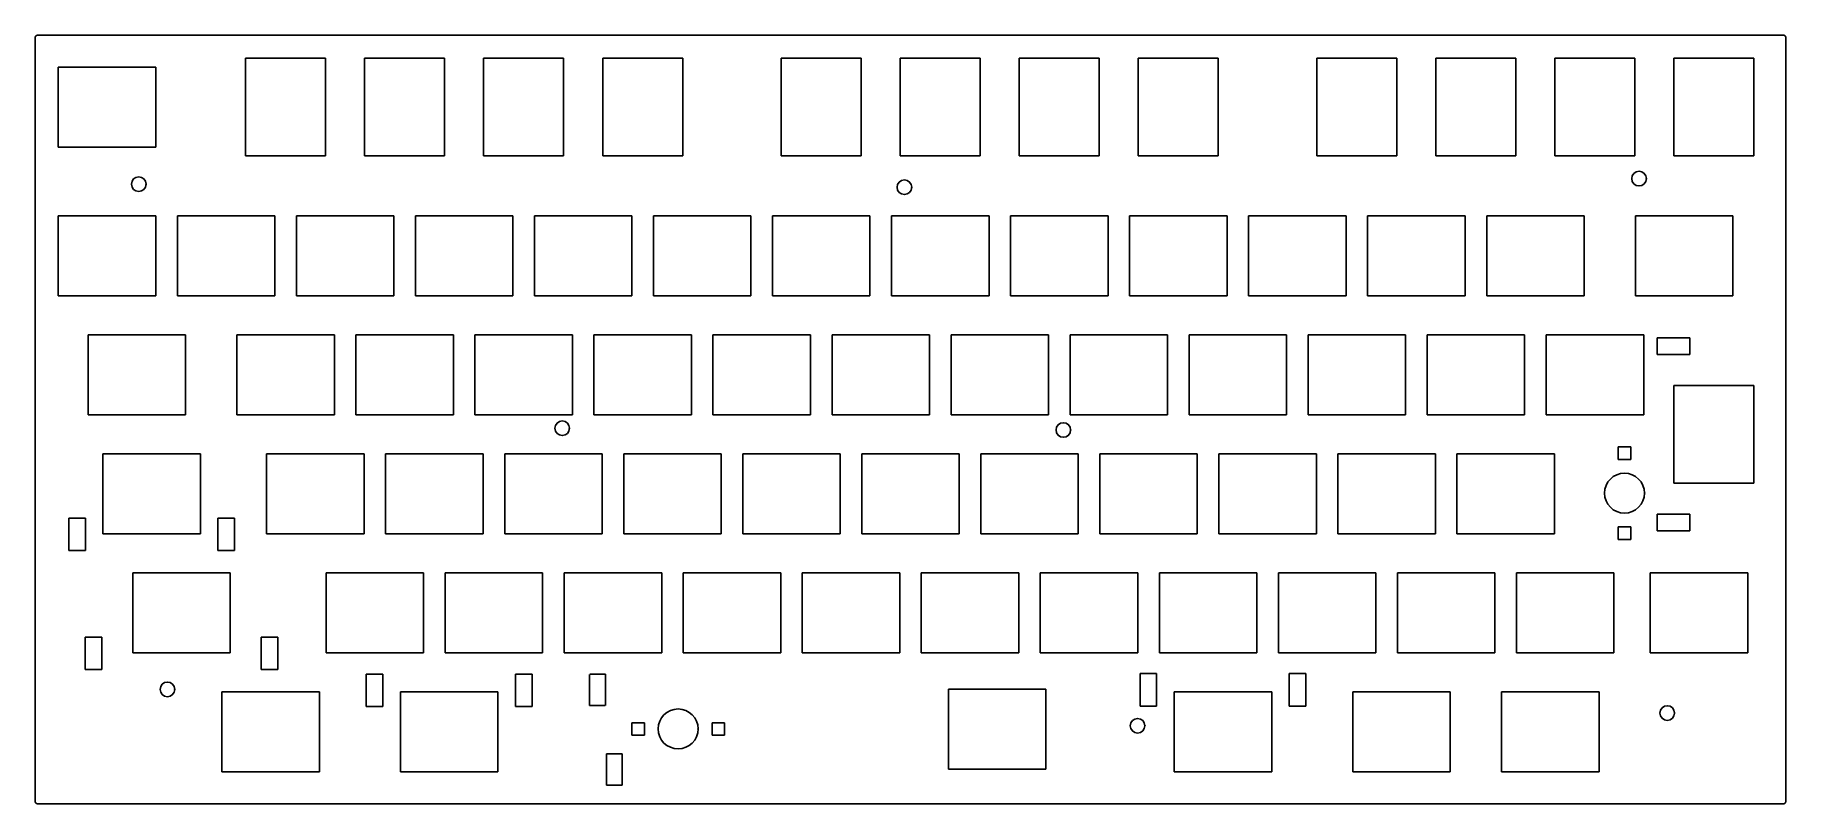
# Model space of a CAD drawing. Header units: centimetres. Extents: x 0 to 61, y -3.2 to 9.6.
# Drawn here: x 31.82 to 61.01, y -3.2 to 9.62 of the extents above; entities outside this region: 4.
import ezdxf

# ---------------------------------------------------------------- set-up
doc = ezdxf.new("R2010")
doc.units = ezdxf.units.CM
doc.header["$MEASUREMENT"] = 0
for name, color, linetype in [('Ringo-Row-keytboard_topv2 v1_Ringo-RowKeyboard_v4', 7, 'Continuous'), ('Ringo-Row-keytboard_topv2 v1_Sketch1', 7, 'Continuous'), ('Ringo-Row-keytboard_topv2 v1_Sketch4', 7, 'Continuous'), ('Ringo-Row-keytboard_topv2 v1_Sketch5', 7, 'Continuous')]:
    doc.layers.add(name, color=color, linetype=linetype)

msp = doc.modelspace()

# ---------------------------------------------------------------- linework, layer by layer
at = {"layer": 'Ringo-Row-keytboard_topv2 v1_Ringo-RowKeyboard_v4'}
for p, q in [((31.818, 9.569), (31.819, 9.573)), ((31.818, 9.565), (31.818, 9.569)), ((31.818, -3.149), (31.818, 9.565)), ((31.819, 9.573), (31.82, 9.577)), ((31.82, 9.577), (31.821, 9.581)), ((31.821, 9.581), (31.822, 9.585)), ((31.822, 9.585), (31.824, 9.589)), ((31.824, 9.589), (31.826, 9.592)), ((31.826, 9.592), (31.828, 9.596)), ((31.828, 9.596), (31.831, 9.599)), ((31.831, 9.599), (31.833, 9.602)), ((31.833, 9.602), (31.836, 9.605)), ((31.836, 9.605), (31.84, 9.607)), ((31.84, 9.607), (31.843, 9.61)), ((31.843, 9.61), (31.847, 9.612)), ((31.847, 9.612), (31.85, 9.613)), ((31.85, 9.613), (31.854, 9.615)), ((31.854, 9.615), (31.858, 9.616)), ((31.858, 9.616), (31.862, 9.617)), ((31.862, 9.617), (31.866, 9.617)), ((31.866, 9.617), (31.87, 9.617)), ((31.87, 9.617), (60.956, 9.617)), ((60.956, 9.617), (60.96, 9.617)), ((60.96, 9.617), (60.964, 9.617)), ((60.964, 9.617), (60.968, 9.616)), ((60.968, 9.616), (60.972, 9.615)), ((60.972, 9.615), (60.976, 9.613)), ((60.976, 9.613), (60.98, 9.612)), ((60.98, 9.612), (60.983, 9.61)), ((60.983, 9.61), (60.987, 9.607)), ((60.987, 9.607), (60.99, 9.605)), ((60.99, 9.605), (60.993, 9.602)), ((60.993, 9.602), (60.996, 9.599)), ((60.996, 9.599), (60.998, 9.596)), ((60.998, 9.596), (61, 9.592)), ((61, 9.592), (61.003, 9.589)), ((61.003, 9.589), (61.004, 9.585)), ((61.004, 9.585), (61.006, 9.581)), ((61.006, 9.581), (61.007, 9.577)), ((61.007, 9.577), (61.008, 9.573)), ((61.008, 9.573), (61.008, 9.569)), ((61.008, 9.569), (61.008, 9.565)), ((61.008, 9.565), (61.008, -3.149)), ((32.206, 7.75), (32.206, 9.083)), ((32.206, 9.083), (33.831, 9.083)), ((33.831, 9.083), (33.831, 7.75)), ((35.328, 9.229), (36.662, 9.229)), ((35.328, 7.604), (35.328, 9.229)), ((36.662, 9.229), (36.662, 7.604)), ((37.313, 9.229), (38.646, 9.229)), ((37.313, 7.604), (37.313, 9.229)), ((38.646, 9.229), (38.646, 7.604)), ((39.297, 7.604), (39.297, 9.229)), ((39.297, 9.229), (40.631, 9.229)), ((40.631, 9.229), (40.631, 7.604)), ((41.282, 7.604), (41.282, 9.229)), ((41.282, 9.229), (42.615, 9.229)), ((42.615, 9.229), (42.615, 7.604)), ((44.258, 7.604), (44.258, 9.229)), ((44.258, 9.229), (45.592, 9.229)), ((45.592, 9.229), (45.592, 7.604)), ((46.243, 7.604), (46.243, 9.229)), ((46.243, 9.229), (47.576, 9.229)), ((47.576, 9.229), (47.576, 7.604)), ((48.227, 9.229), (49.56, 9.229)), ((48.227, 7.604), (48.227, 9.229)), ((49.56, 9.229), (49.56, 7.604)), ((50.211, 7.604), (50.211, 9.229)), ((50.211, 9.229), (51.545, 9.229)), ((51.545, 9.229), (51.545, 7.604)), ((53.188, 7.604), (53.188, 9.229)), ((53.188, 9.229), (54.521, 9.229)), ((54.521, 9.229), (54.521, 7.604)), ((55.172, 7.604), (55.172, 9.229)), ((55.172, 9.229), (56.506, 9.229)), ((56.506, 9.229), (56.506, 7.604)), ((57.157, 9.229), (58.49, 9.229)), ((57.157, 7.604), (57.157, 9.229)), ((58.49, 9.229), (58.49, 7.604)), ((59.141, 9.229), (60.474, 9.229)), ((59.141, 7.604), (59.141, 9.229)), ((60.474, 9.229), (60.474, 7.604)), ((33.831, 7.75), (32.206, 7.75)), ((36.662, 7.604), (35.328, 7.604)), ((38.646, 7.604), (37.313, 7.604)), ((40.631, 7.604), (39.297, 7.604)), ((42.615, 7.604), (41.282, 7.604)), ((45.592, 7.604), (44.258, 7.604)), ((47.576, 7.604), (46.243, 7.604)), ((49.56, 7.604), (48.227, 7.604)), ((51.545, 7.604), (50.211, 7.604)), ((54.521, 7.604), (53.188, 7.604)), ((56.506, 7.604), (55.172, 7.604)), ((58.49, 7.604), (57.157, 7.604)), ((60.474, 7.604), (59.141, 7.604)), ((32.206, 5.269), (32.206, 6.603)), ((32.206, 6.603), (33.831, 6.603)), ((33.831, 6.603), (33.831, 5.269)), ((34.191, 6.603), (35.816, 6.603)), ((34.191, 5.269), (34.191, 6.603)), ((35.816, 6.603), (35.816, 5.269)), ((36.175, 6.603), (37.8, 6.603)), ((36.175, 5.269), (36.175, 6.603)), ((37.8, 6.603), (37.8, 5.269)), ((38.159, 6.603), (39.784, 6.603)), ((38.159, 5.269), (38.159, 6.603)), ((39.784, 6.603), (39.784, 5.269)), ((40.144, 5.269), (40.144, 6.603)), ((40.144, 6.603), (41.768, 6.603)), ((41.768, 6.603), (41.768, 5.269)), ((42.128, 5.269), (42.128, 6.603)), ((42.128, 6.603), (43.753, 6.603)), ((43.753, 6.603), (43.753, 5.269)), ((44.112, 6.603), (45.737, 6.603)), ((44.112, 5.269), (44.112, 6.603)), ((45.737, 6.603), (45.737, 5.269)), ((46.097, 6.603), (47.722, 6.603)), ((46.097, 5.269), (46.097, 6.603)), ((47.722, 6.603), (47.722, 5.269)), ((48.081, 5.269), (48.081, 6.603)), ((48.081, 6.603), (49.706, 6.603)), ((49.706, 6.603), (49.706, 5.269)), ((50.066, 5.269), (50.066, 6.603)), ((50.066, 6.603), (51.691, 6.603)), ((51.691, 6.603), (51.691, 5.269)), ((52.05, 6.603), (53.675, 6.603)), ((52.05, 5.269), (52.05, 6.603)), ((53.675, 6.603), (53.675, 5.269)), ((54.034, 5.269), (54.034, 6.603)), ((54.034, 6.603), (55.659, 6.603)), ((55.659, 6.603), (55.659, 5.269)), ((56.019, 5.269), (56.019, 6.603)), ((56.019, 6.603), (57.644, 6.603)), ((57.644, 6.603), (57.644, 5.269)), ((58.499, 5.269), (58.499, 6.603)), ((58.499, 6.603), (60.124, 6.603)), ((60.124, 6.603), (60.124, 5.269)), ((33.831, 5.269), (32.206, 5.269)), ((35.816, 5.269), (34.191, 5.269)), ((37.8, 5.269), (36.175, 5.269)), ((39.784, 5.269), (38.159, 5.269)), ((41.768, 5.269), (40.144, 5.269)), ((43.753, 5.269), (42.128, 5.269)), ((45.737, 5.269), (44.112, 5.269)), ((47.722, 5.269), (46.097, 5.269)), ((49.706, 5.269), (48.081, 5.269)), ((51.691, 5.269), (50.066, 5.269)), ((53.675, 5.269), (52.05, 5.269)), ((55.659, 5.269), (54.034, 5.269)), ((57.644, 5.269), (56.019, 5.269)), ((60.124, 5.269), (58.499, 5.269)), ((32.702, 3.285), (32.702, 4.619)), ((32.702, 4.619), (34.327, 4.619)), ((34.327, 4.619), (34.327, 3.285)), ((35.183, 4.619), (36.808, 4.619)), ((35.183, 3.285), (35.183, 4.619)), ((36.808, 4.619), (36.808, 3.285)), ((37.167, 3.285), (37.167, 4.619)), ((37.167, 4.619), (38.792, 4.619)), ((38.792, 4.619), (38.792, 3.285)), ((39.151, 4.619), (40.777, 4.619)), ((39.151, 3.285), (39.151, 4.619)), ((40.777, 4.619), (40.777, 3.285)), ((41.136, 4.619), (42.761, 4.619)), ((41.136, 3.285), (41.136, 4.619)), ((42.761, 4.619), (42.761, 3.285)), ((43.12, 3.285), (43.12, 4.619)), ((43.12, 4.619), (44.745, 4.619)), ((44.745, 4.619), (44.745, 3.285)), ((45.105, 4.619), (46.73, 4.619)), ((45.105, 3.285), (45.105, 4.619)), ((46.73, 4.619), (46.73, 3.285)), ((47.089, 4.619), (48.714, 4.619)), ((47.089, 3.285), (47.089, 4.619)), ((48.714, 4.619), (48.714, 3.285)), ((49.073, 3.285), (49.073, 4.619)), ((49.073, 4.619), (50.698, 4.619)), ((50.698, 4.619), (50.698, 3.285)), ((51.058, 4.619), (52.683, 4.619)), ((51.058, 3.285), (51.058, 4.619)), ((52.683, 4.619), (52.683, 3.285)), ((53.042, 3.285), (53.042, 4.619)), ((53.042, 4.619), (54.667, 4.619)), ((54.667, 4.619), (54.667, 3.285)), ((55.026, 3.285), (55.026, 4.619)), ((55.026, 4.619), (56.652, 4.619)), ((56.652, 4.619), (56.652, 3.285)), ((57.011, 3.285), (57.011, 4.619)), ((57.011, 4.619), (58.636, 4.619)), ((58.636, 4.619), (58.636, 3.285)), ((58.862, 4.289), (58.862, 4.567)), ((58.862, 4.567), (59.404, 4.567)), ((59.404, 4.567), (59.404, 4.289)), ((59.404, 4.289), (58.862, 4.289)), ((59.141, 2.147), (59.141, 3.772)), ((59.141, 3.772), (60.474, 3.772)), ((60.474, 3.772), (60.474, 2.147)), ((34.327, 3.285), (32.702, 3.285)), ((36.808, 3.285), (35.183, 3.285)), ((38.792, 3.285), (37.167, 3.285)), ((40.777, 3.285), (39.151, 3.285)), ((42.761, 3.285), (41.136, 3.285)), ((44.745, 3.285), (43.12, 3.285)), ((46.73, 3.285), (45.105, 3.285)), ((48.714, 3.285), (47.089, 3.285)), ((50.698, 3.285), (49.073, 3.285)), ((52.683, 3.285), (51.058, 3.285)), ((54.667, 3.285), (53.042, 3.285)), ((56.652, 3.285), (55.026, 3.285)), ((58.636, 3.285), (57.011, 3.285)), ((32.95, 2.634), (34.575, 2.634)), ((32.95, 1.301), (32.95, 2.634)), ((34.575, 2.634), (34.575, 1.301)), ((35.679, 2.634), (37.304, 2.634)), ((35.679, 1.301), (35.679, 2.634)), ((37.304, 2.634), (37.304, 1.301)), ((37.663, 2.634), (39.288, 2.634)), ((37.663, 1.301), (37.663, 2.634)), ((39.288, 2.634), (39.288, 1.301)), ((39.648, 1.301), (39.648, 2.634)), ((39.648, 2.634), (41.272, 2.634)), ((41.272, 2.634), (41.272, 1.301)), ((41.632, 1.301), (41.632, 2.634)), ((41.632, 2.634), (43.257, 2.634)), ((43.257, 2.634), (43.257, 1.301)), ((43.616, 1.301), (43.616, 2.634)), ((43.616, 2.634), (45.241, 2.634)), ((45.241, 2.634), (45.241, 1.301)), ((45.601, 2.634), (47.225, 2.634)), ((45.601, 1.301), (45.601, 2.634)), ((47.225, 2.634), (47.225, 1.301)), ((47.585, 1.301), (47.585, 2.634)), ((47.585, 2.634), (49.21, 2.634)), ((49.21, 2.634), (49.21, 1.301)), ((49.569, 1.301), (49.569, 2.634)), ((49.569, 2.634), (51.194, 2.634)), ((51.194, 2.634), (51.194, 1.301)), ((51.554, 1.301), (51.554, 2.634)), ((51.554, 2.634), (53.179, 2.634)), ((53.179, 2.634), (53.179, 1.301)), ((53.538, 1.301), (53.538, 2.634)), ((53.538, 2.634), (55.163, 2.634)), ((55.163, 2.634), (55.163, 1.301)), ((55.523, 1.301), (55.523, 2.634)), ((55.523, 2.634), (57.147, 2.634)), ((57.147, 2.634), (57.147, 1.301)), ((58.212, 2.752), (58.421, 2.752)), ((58.212, 2.543), (58.212, 2.752)), ((58.421, 2.752), (58.421, 2.543)), ((58.421, 2.543), (58.212, 2.543)), ((60.474, 2.147), (59.141, 2.147)), ((32.381, 1.022), (32.381, 1.564)), ((32.381, 1.564), (32.658, 1.564)), ((32.658, 1.564), (32.658, 1.022)), ((34.867, 1.022), (34.867, 1.564)), ((34.867, 1.564), (35.145, 1.564)), ((35.145, 1.564), (35.145, 1.022)), ((58.862, 1.63), (59.404, 1.63)), ((58.862, 1.353), (58.862, 1.63)), ((59.404, 1.63), (59.404, 1.353)), ((34.575, 1.301), (32.95, 1.301)), ((37.304, 1.301), (35.679, 1.301)), ((39.288, 1.301), (37.663, 1.301)), ((41.272, 1.301), (39.648, 1.301)), ((43.257, 1.301), (41.632, 1.301)), ((45.241, 1.301), (43.616, 1.301)), ((47.225, 1.301), (45.601, 1.301)), ((49.21, 1.301), (47.585, 1.301)), ((51.194, 1.301), (49.569, 1.301)), ((53.179, 1.301), (51.554, 1.301)), ((55.163, 1.301), (53.538, 1.301)), ((57.147, 1.301), (55.523, 1.301)), ((58.212, 1.418), (58.421, 1.418)), ((58.212, 1.209), (58.212, 1.418)), ((58.421, 1.209), (58.212, 1.209)), ((58.421, 1.418), (58.421, 1.209)), ((59.404, 1.353), (58.862, 1.353)), ((32.658, 1.022), (32.381, 1.022)), ((35.145, 1.022), (34.867, 1.022)), ((33.446, 0.65), (35.071, 0.65)), ((33.446, -0.683), (33.446, 0.65)), ((35.071, 0.65), (35.071, -0.683)), ((36.671, 0.65), (38.296, 0.65)), ((36.671, -0.683), (36.671, 0.65)), ((38.296, 0.65), (38.296, -0.683)), ((38.655, -0.683), (38.655, 0.65)), ((38.655, 0.65), (40.28, 0.65)), ((40.28, 0.65), (40.28, -0.683)), ((40.64, 0.65), (42.265, 0.65)), ((40.64, -0.683), (40.64, 0.65)), ((42.265, 0.65), (42.265, -0.683)), ((42.624, -0.683), (42.624, 0.65)), ((42.624, 0.65), (44.249, 0.65)), ((44.249, 0.65), (44.249, -0.683)), ((44.608, 0.65), (46.233, 0.65)), ((44.608, -0.683), (44.608, 0.65)), ((46.233, 0.65), (46.233, -0.683)), ((46.593, 0.65), (48.218, 0.65)), ((46.593, -0.683), (46.593, 0.65)), ((48.218, 0.65), (48.218, -0.683)), ((48.577, 0.65), (50.202, 0.65)), ((48.577, -0.683), (48.577, 0.65)), ((50.202, 0.65), (50.202, -0.683)), ((50.562, -0.683), (50.562, 0.65)), ((50.562, 0.65), (52.186, 0.65)), ((52.186, 0.65), (52.186, -0.683)), ((52.546, 0.65), (54.171, 0.65)), ((52.546, -0.683), (52.546, 0.65)), ((54.171, 0.65), (54.171, -0.683)), ((54.53, 0.65), (56.155, 0.65)), ((54.53, -0.683), (54.53, 0.65)), ((56.155, 0.65), (56.155, -0.683)), ((56.515, -0.683), (56.515, 0.65)), ((56.515, 0.65), (58.14, 0.65)), ((58.14, 0.65), (58.14, -0.683)), ((58.747, -0.683), (58.747, 0.65)), ((58.747, 0.65), (60.372, 0.65)), ((60.372, 0.65), (60.372, -0.683)), ((32.652, -0.962), (32.652, -0.42)), ((32.652, -0.42), (32.93, -0.42)), ((32.93, -0.42), (32.93, -0.962)), ((35.588, -0.962), (35.588, -0.42)), ((35.588, -0.42), (35.866, -0.42)), ((35.866, -0.42), (35.866, -0.962)), ((35.071, -0.683), (33.446, -0.683)), ((38.296, -0.683), (36.671, -0.683)), ((40.28, -0.683), (38.655, -0.683)), ((42.265, -0.683), (40.64, -0.683)), ((44.249, -0.683), (42.624, -0.683)), ((46.233, -0.683), (44.608, -0.683)), ((48.218, -0.683), (46.593, -0.683)), ((50.202, -0.683), (48.577, -0.683)), ((52.186, -0.683), (50.562, -0.683)), ((54.171, -0.683), (52.546, -0.683)), ((56.155, -0.683), (54.53, -0.683)), ((58.14, -0.683), (56.515, -0.683)), ((60.372, -0.683), (58.747, -0.683)), ((32.93, -0.962), (32.652, -0.962)), ((35.866, -0.962), (35.588, -0.962)), ((37.341, -1.577), (37.341, -1.035)), ((37.341, -1.035), (37.619, -1.035)), ((37.619, -1.035), (37.619, -1.577)), ((39.828, -1.577), (39.828, -1.035)), ((39.828, -1.035), (40.106, -1.035)), ((40.106, -1.035), (40.106, -1.577)), ((41.064, -1.562), (41.064, -1.041)), ((41.065, -1.038), (41.326, -1.038)), ((41.326, -1.038), (41.326, -1.559)), ((50.24, -1.029), (50.517, -1.029)), ((50.24, -1.572), (50.24, -1.029)), ((50.517, -1.029), (50.517, -1.572)), ((52.727, -1.029), (53.005, -1.029)), ((52.727, -1.572), (52.727, -1.029)), ((53.005, -1.029), (53.005, -1.572)), ((34.935, -2.668), (34.935, -1.334)), ((34.935, -1.334), (36.56, -1.334)), ((36.56, -1.334), (36.56, -2.668)), ((37.911, -2.668), (37.911, -1.334)), ((37.911, -1.334), (39.536, -1.334)), ((39.536, -1.334), (39.536, -2.668)), ((47.047, -2.623), (47.047, -1.29)), ((47.047, -1.29), (48.672, -1.29)), ((48.672, -1.29), (48.672, -2.623)), ((50.81, -2.668), (50.81, -1.334)), ((50.81, -1.334), (52.435, -1.334)), ((52.435, -1.334), (52.435, -2.668)), ((53.786, -2.668), (53.786, -1.334)), ((53.786, -1.334), (55.411, -1.334)), ((55.411, -1.334), (55.411, -2.668)), ((56.267, -2.668), (56.267, -1.334)), ((56.267, -1.334), (57.892, -1.334)), ((57.892, -1.334), (57.892, -2.668)), ((37.619, -1.577), (37.341, -1.577)), ((40.106, -1.577), (39.828, -1.577)), ((41.325, -1.562), (41.064, -1.562)), ((50.517, -1.572), (50.24, -1.572)), ((53.005, -1.572), (52.727, -1.572)), ((41.769, -2.054), (41.769, -1.846)), ((41.769, -1.846), (41.977, -1.846)), ((41.977, -1.846), (41.977, -2.054)), ((43.104, -2.054), (43.104, -1.846)), ((43.104, -1.846), (43.312, -1.846)), ((43.312, -1.846), (43.312, -2.054)), ((41.977, -2.054), (41.769, -2.054)), ((43.312, -2.054), (43.104, -2.054)), ((41.347, -2.889), (41.347, -2.368)), ((41.347, -2.368), (41.607, -2.368)), ((41.607, -2.368), (41.607, -2.889)), ((48.672, -2.623), (47.047, -2.623)), ((36.56, -2.668), (34.935, -2.668)), ((39.536, -2.668), (37.911, -2.668)), ((41.607, -2.889), (41.347, -2.889)), ((52.435, -2.668), (50.81, -2.668)), ((55.411, -2.668), (53.786, -2.668)), ((57.892, -2.668), (56.267, -2.668)), ((31.818, -3.154), (31.818, -3.149)), ((31.819, -3.158), (31.818, -3.154)), ((31.82, -3.162), (31.819, -3.158)), ((31.821, -3.166), (31.82, -3.162)), ((31.822, -3.169), (31.821, -3.166)), ((31.824, -3.173), (31.822, -3.169)), ((31.826, -3.177), (31.824, -3.173)), ((31.828, -3.18), (31.826, -3.177)), ((31.831, -3.183), (31.828, -3.18)), ((31.833, -3.186), (31.831, -3.183)), ((31.836, -3.189), (31.833, -3.186)), ((31.84, -3.192), (31.836, -3.189)), ((31.843, -3.194), (31.84, -3.192)), ((31.847, -3.196), (31.843, -3.194)), ((31.85, -3.198), (31.847, -3.196)), ((31.854, -3.199), (31.85, -3.198)), ((31.858, -3.2), (31.854, -3.199)), ((31.862, -3.201), (31.858, -3.2)), ((31.866, -3.201), (31.862, -3.201)), ((31.87, -3.201), (31.866, -3.201)), ((60.956, -3.201), (31.87, -3.201)), ((60.96, -3.201), (60.956, -3.201)), ((60.964, -3.201), (60.96, -3.201)), ((60.968, -3.2), (60.964, -3.201)), ((60.972, -3.199), (60.968, -3.2)), ((60.976, -3.198), (60.972, -3.199)), ((60.98, -3.196), (60.976, -3.198)), ((60.983, -3.194), (60.98, -3.196)), ((60.987, -3.192), (60.983, -3.194)), ((60.99, -3.189), (60.987, -3.192)), ((60.993, -3.186), (60.99, -3.189)), ((60.996, -3.183), (60.993, -3.186)), ((60.998, -3.18), (60.996, -3.183)), ((61, -3.177), (60.998, -3.18)), ((61.003, -3.173), (61, -3.177)), ((61.006, -3.166), (61.003, -3.173)), ((61.007, -3.162), (61.006, -3.166)), ((61.008, -3.158), (61.007, -3.162)), ((61.008, -3.149), (61.008, -3.154)), ((61.008, -3.154), (61.008, -3.158))]:
    msp.add_line(p, q, dxfattribs=at)
at = {"layer": 'Ringo-Row-keytboard_topv2 v1_Ringo-RowKeyboard_v4', "extrusion": (0, 0, -1)}
for centre, radius in [((-58.559, 7.223), 0.122), ((-33.548, 7.131), 0.122), ((-46.311, 7.08), 0.122), ((-40.607, 3.062), 0.122), ((-48.961, 3.033), 0.122), ((-58.316, 1.98), 0.333), ((-34.026, -1.291), 0.122), ((-42.539, -1.95), 0.333), ((-59.029, -1.686), 0.122), ((-50.199, -1.898), 0.122)]:
    msp.add_circle(centre, radius, dxfattribs=at)
at = {"layer": 'Ringo-Row-keytboard_topv2 v1_Ringo-RowKeyboard_v4'}
for p in [(33.669, 7.131), (46.432, 7.08), (58.68, 7.223), (40.728, 3.062), (49.082, 3.033), (58.65, 1.98), (0, 0), (34.147, -1.291), (59.15, -1.686), (42.873, -1.95), (50.321, -1.898)]:
    msp.add_point(p, dxfattribs=at)
at = {"layer": 'Ringo-Row-keytboard_topv2 v1_Sketch1'}
msp.add_point((0, 0), dxfattribs=at)
at = {"layer": 'Ringo-Row-keytboard_topv2 v1_Sketch4'}
msp.add_point((0, 0), dxfattribs=at)
at = {"layer": 'Ringo-Row-keytboard_topv2 v1_Sketch5'}
msp.add_point((0, 0), dxfattribs=at)

doc.saveas('drawing.dxf')
